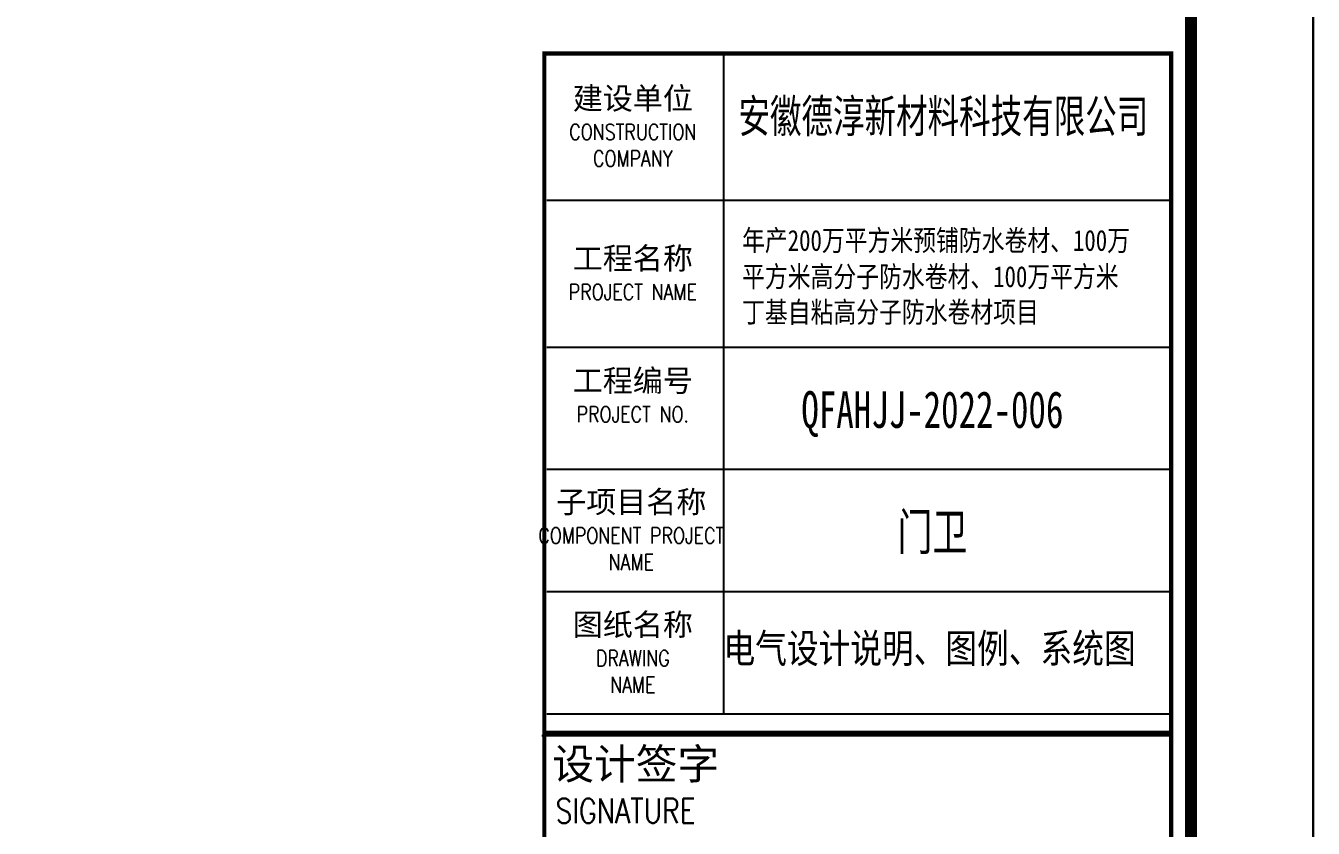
# Model space of a CAD drawing. Extents: x 815029915 to 815825525, y 579155098 to 579748855.
# Drawn here: x 815119190 to 815129719, y 579676111 to 579682673 of the extents above; entities that cross this region are included whole.
import ezdxf
from ezdxf.enums import TextEntityAlignment as Align

# ---------------------------------------------------------------- set-up
doc = ezdxf.new("R2010")
doc.units = 0
doc.header["$LTSCALE"] = 100
doc.header["$MEASUREMENT"] = 0
for name, color, linetype in [('PUB_TITLE', 4, 'Continuous'), ('TK', 7, 'Continuous'), ('TK-TEXT', 4, 'Continuous')]:
    doc.layers.add(name, color=color, linetype=linetype)
doc.layers.add('yichutu', color=7, linetype='Continuous', true_color=0xffffff, plot=False)
doc.styles.add('CCIAD-图框(可变字)', font='', dxfattribs={"width": 0.7})
doc.styles.add('CCIAD-图框(标题项)', font='')
doc.styles.add('CCIAD-图框(版权说明)', font='txt.shx', dxfattribs={"width": 0.7, "bigfont": 'gbcbig.shx'})
doc.styles.add('基本字体', font='simplex.shx', dxfattribs={"height": 180, "bigfont": 'hztxt.shx'})
doc.styles.get('CCIAD-图框(可变字)').set_extended_font_data('SimHei')
doc.styles.get('CCIAD-图框(标题项)').set_extended_font_data('SimHei')

msp = doc.modelspace()

# ---------------------------------------------------------------- linework, layer by layer
at = {"layer": 'PUB_TITLE'}
msp.add_lwpolyline([(815045618.8, 579663951.6), (815129718.8, 579663951.6), (815129718.8, 579723351.6), (815045618.8, 579723351.6)], close=True, dxfattribs=at)
at = {"layer": 'PUB_TITLE', "const_width": 100}
msp.add_lwpolyline([(815048118.8, 579664951.6), (815128718.8, 579664951.6), (815128718.8, 579722351.6), (815048118.8, 579722351.6)], close=True, dxfattribs=at)
at = {"layer": 'TK'}
for p, q in [((815123450.5, 579682445.7), (815128557.5, 579682445.7)), ((815124895.8, 579682445.7), (815124895.8, 579677045.7)), ((815123450.5, 579681245.7), (815128557.5, 579681245.7)), ((815124650.5, 579681245.7), (815128557.5, 579681245.7)), ((815123450.5, 579680045.7), (815128557.5, 579680045.7)), ((815123450.5, 579679045.7), (815128557.5, 579679045.7)), ((815123450.5, 579679045.7), (815128557.5, 579679045.7)), ((815123450.5, 579678045.7), (815128557.5, 579678045.7)), ((815123450.5, 579678045.7), (815128557.5, 579678045.7)), ((815123450.5, 579677045.7), (815128557.5, 579677045.7)), ((815128537.5, 579676868.7), (815123430.5, 579676868.7))]:
    msp.add_line(p, q, dxfattribs=at)
at = {"layer": 'TK', "color": 0}
for p, q in [((815123410.5, 579676868.7), (815128537.5, 579676868.7)), ((815123430.5, 579676891.4), (815128557.5, 579676891.4))]:
    msp.add_line(p, q, dxfattribs=at)
at = {"layer": 'TK'}
msp.add_lwpolyline([(815123247.3, 579664951.6), (815128718.8, 579664951.6), (815128718.8, 579722351.6)], dxfattribs=at)
at = {"layer": 'TK', "const_width": 34.7}
msp.add_lwpolyline([(815123430.5, 579682445.7), (815128557.5, 579682445.7), (815128557.5, 579665231.2), (815123430.5, 579665231.2)], close=True, dxfattribs=at)
msp.add_lwpolyline([(815123430.5, 579676891.4), (815128557.5, 579676891.4)], dxfattribs=at)
at = {"layer": 'yichutu', "color": 7, "true_color": 0xffffff}
msp.add_lwpolyline([(815045618.8, 579663951.6), (815045618.8, 579723351.6), (815129718.8, 579723351.6), (815129718.8, 579663951.6)], close=True, dxfattribs=at)

# ---------------------------------------------------------------- texts
at = {"layer": 'PUB_TITLE', "style": 'CCIAD-图框(标题项)', "width": 0.8}
for s, height, p in [('年产200万平方米预铺防水卷材、100万', 171.072, (815125047.9, 579680832)), ('平方米高分子防水卷材、100万平方米', 171.072, (815125047.9, 579680536)), ('丁基自粘高分子防水卷材项目', 171.072, (815125047.9, 579680245.9)), ('电气设计说明、图例、系统图', 237.6, (815124895.8, 579677462.8))]:
    msp.add_text(s, height=height, dxfattribs=at).set_placement(p)
at = {"layer": 'TK', "style": 'CCIAD-图框(标题项)'}
msp.add_text('设计签字', height=250, dxfattribs=at).set_placement((815123496.5, 579676511.5))
at = {"layer": 'TK', "style": 'CCIAD-图框(版权说明)', "width": 0.8}
msp.add_text('SIGNATURE', height=200, dxfattribs=at).set_placement((815123523, 579676152.7))
at = {"layer": 'TK', "char_height": 180, "attachment_point": 5, "style": '基本字体'}
for s, insert, width in [('{\\fSimHei|b0|i0|c134|p49;建设单位\\W0.8;\\P\\Fsimplex,hztxt|c134;\\H0.7224x;CONSTRUCTION \\PCOMPANY\\fKaiTi_GB2312|b0|i0|c134|p49;\\H1.3843x; }', (815124154.7, 579681845.7), 1160), ('{\\fSimHei|b0|i0|c134|p49;工程名称\\fKaiTi_GB2312|b0|i0|c134|p49;\\H1.167x;\\W0.8;\\P\\Fsimplex,hztxt|c134;\\H0.6189x;PROJECT NAME\\H1.3846x; }', (815124154.7, 579680645.7), 1160), ('{\\fSimHei|b0|i0|c134|p49;工程编号\\W0.8;\\P\\Fsimplex,hztxt|c134;\\H0.7222x;PROJECT NO.}', (815124154.7, 579679645.7), 1160), ('{\\fSimHei|b0|i0|c134|p49;子项目名称\\W0.8;\\P\\Fsimplex,hztxt|c134;\\H0.7222x;COMPONENT PROJECT NAME\\H1.385x; }', (815124142.1, 579678545.7), 1560.938), ('{\\fSimHei|b0|i0|c134|p49;图纸名称\\W0.8;\\P\\Fsimplex,hztxt|c134;\\H0.7222x;DRAWING \\PNAME }', (815124154.7, 579677542.7), 1160)]:
    msp.add_mtext(s, dxfattribs=dict(at, insert=insert, width=width))
at = {"layer": 'TK-TEXT', "style": 'CCIAD-图框(可变字)', "width": 0.7}
msp.add_attdef('安徽德淳新材料科技有限公司', text='建设单位', height=270, dxfattribs=at).set_placement((815126694, 579681718.3), align=Align.BOTTOM_CENTER)
at = {"layer": 'TK-TEXT', "style": 'CCIAD-图框(可变字)', "width": 0.7, "flags": 8}
for tag, p in [('QFAHJJ-2022-006', (815126604, 579679384.6)), ('门卫', (815126604, 579678384.6))]:
    msp.add_attdef(tag, text='工程编号', height=300, dxfattribs=at).set_placement(p, align=Align.CENTER)

doc.saveas('drawing.dxf')
